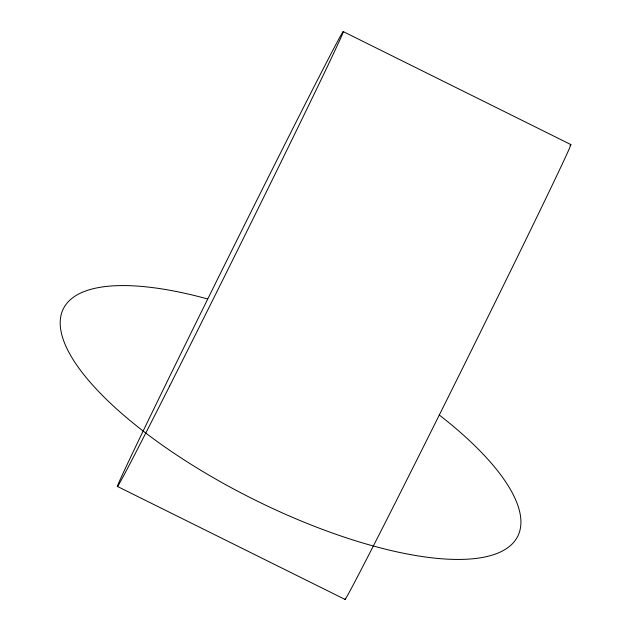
<?xml version="1.0" encoding="UTF-8"?>
<svg xmlns="http://www.w3.org/2000/svg" width="631" height="631" viewBox="0 0 631 631"><rect width="100%" height="100%" fill="white"/><g stroke="black" fill="none" stroke-linecap="round" stroke-linejoin="round"><path stroke-width="0.95" d="M343.169 31.55L570.724 144.507M117.54 486.493L345.094 599.45M439.294 415.017A254.064 85.224 26.6 0 1 439.342 558.577A254.064 85.224 26.6 0 1 92.457 384.863A254.064 85.224 26.6 0 1 207.457 298.92M570.061 145.469A254.064 2.508 -63.6 0 1 462.326 368.725A254.064 2.508 -63.6 0 1 345.039 599.024M169.66 385.983A254.064 2.508 -63.6 0 0 343.225 31.976A254.064 2.508 -63.6 0 0 178.163 359.102A254.064 2.508 -63.6 0 0 169.66 385.983"/></g></svg>
